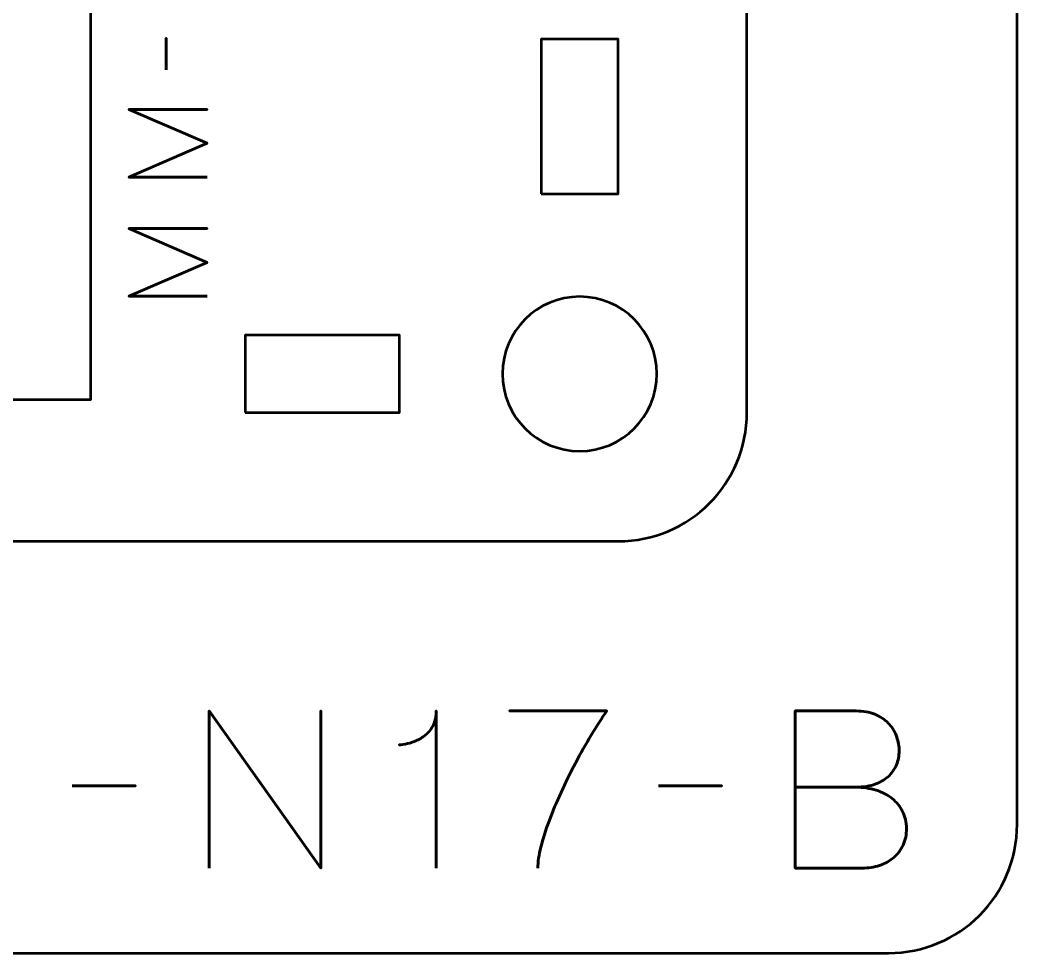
# Model space of a CAD drawing. Header units: centimetres. Extents: x -21 to 0, y -29.7 to 0.
# Drawn here: x -3.875 to 0, y -29.7 to -26.075 of the extents above; entities that cross this region are included whole.
import ezdxf

# ---------------------------------------------------------------- set-up
doc = ezdxf.new("R2010")
doc.units = ezdxf.units.CM
doc.header["$MEASUREMENT"] = 0
doc.layers.add('Layer 1', color=7, linetype='Continuous')

msp = doc.modelspace()

# ---------------------------------------------------------------- linework, layer by layer
at = {"layer": 'Layer 1', "color": 22, "lineweight": 53}
msp.add_open_spline([(-21.00003, -29.19995), (-21.00003, -29.19995), (-21.00003, -0.49992), (-21.00003, -0.49992), (-21.00003, -0.49992), (-21.00003, -0.22295), (-20.77694, 0.00004), (-20.49994, 0.00004), (-20.49994, 0.00004), (-20.49994, 0.00004), (-0.50008, 0.00004), (-0.50008, 0.00004), (-0.50008, 0.00004), (-0.22294, 0.00004), (0.00002, -0.22295), (0.00002, -0.49992), (0.00002, -0.49992), (0.00002, -0.49992), (0.00002, -29.19995), (0.00002, -29.19995), (0.00002, -29.19995), (0.00002, -29.47695), (-0.22294, -29.70004), (-0.50008, -29.70004), (-0.50008, -29.70004), (-0.50008, -29.70004), (-20.49994, -29.70004), (-20.49994, -29.70004), (-20.49994, -29.70004), (-20.77694, -29.70004), (-21.00003, -29.47695), (-21.00003, -29.19995)], degree=3, knots=[0, 0, 0, 0, 0.125, 0.125, 0.125, 0.125, 0.25, 0.25, 0.25, 0.25, 0.375, 0.375, 0.375, 0.375, 0.5, 0.5, 0.5, 0.5, 0.625, 0.625, 0.625, 0.625, 0.75, 0.75, 0.75, 0.75, 0.875, 0.875, 0.875, 0.875, 1, 1, 1, 1], dxfattribs=at)
at = {"layer": 'Layer 1', "color": 114, "lineweight": 53}
msp.add_open_spline([(-10.35005, -27.5999), (-10.35005, -27.5999), (-10.35005, -23.30001), (-10.35005, -23.30001), (-10.35005, -23.30001), (-10.35005, -23.02301), (-10.12695, -22.79991), (-9.84995, -22.79991), (-9.84995, -22.79991), (-9.84995, -22.79991), (-1.55005, -22.79991), (-1.55005, -22.79991), (-1.55005, -22.79991), (-1.27305, -22.79991), (-1.04995, -23.02301), (-1.04995, -23.30001), (-1.04995, -23.30001), (-1.04995, -23.30001), (-1.04995, -27.5999), (-1.04995, -27.5999), (-1.04995, -27.5999), (-1.04995, -27.8769), (-1.27305, -28.1), (-1.55005, -28.1), (-1.55005, -28.1), (-1.55005, -28.1), (-9.84995, -28.1), (-9.84995, -28.1), (-9.84995, -28.1), (-10.12695, -28.1), (-10.35005, -27.8769), (-10.35005, -27.5999)], degree=3, knots=[0, 0, 0, 0, 0.125, 0.125, 0.125, 0.125, 0.25, 0.25, 0.25, 0.25, 0.375, 0.375, 0.375, 0.375, 0.5, 0.5, 0.5, 0.5, 0.625, 0.625, 0.625, 0.625, 0.75, 0.75, 0.75, 0.75, 0.875, 0.875, 0.875, 0.875, 1, 1, 1, 1], dxfattribs=at)
at = {"layer": 'Layer 1', "color": 30, "lineweight": 53}
for points, knots in [([(-7.79997, -27.55), (-7.79997, -27.55), (-7.79997, -23.35), (-7.79997, -23.35), (-7.79997, -23.35), (-7.79997, -23.35), (-3.59997, -23.35), (-3.59997, -23.35), (-3.59997, -23.35), (-3.59997, -23.35), (-3.59997, -27.55), (-3.59997, -27.55), (-3.59997, -27.55), (-3.59997, -27.55), (-7.79997, -27.55), (-7.79997, -27.55)], [0, 0, 0, 0, 0.25, 0.25, 0.25, 0.25, 0.5, 0.5, 0.5, 0.5, 0.75, 0.75, 0.75, 0.75, 1, 1, 1, 1]), ([(-3.30698, -26.26847), (-3.30698, -26.26847), (-3.30698, -26.14528), (-3.30698, -26.14528), (-3.30698, -26.14528), (-3.30698, -26.14528), (-3.30698, -26.26847), (-3.30698, -26.26847)], [0, 0, 0, 0, 0.5, 0.5, 0.5, 0.5, 1, 1, 1, 1]), ([(-3.14738, -26.68545), (-3.14738, -26.68545), (-3.4526, -26.68545), (-3.4526, -26.68545), (-3.4526, -26.68545), (-3.4526, -26.68545), (-3.14738, -26.55422), (-3.14738, -26.55422), (-3.14738, -26.55422), (-3.14738, -26.55422), (-3.4526, -26.42256), (-3.4526, -26.42256), (-3.4526, -26.42256), (-3.4526, -26.42256), (-3.14738, -26.42256), (-3.14738, -26.42256), (-3.14738, -26.42256), (-3.14738, -26.42256), (-3.4526, -26.42256), (-3.4526, -26.42256), (-3.4526, -26.42256), (-3.4526, -26.42256), (-3.14738, -26.55422), (-3.14738, -26.55422), (-3.14738, -26.55422), (-3.14738, -26.55422), (-3.4526, -26.68545), (-3.4526, -26.68545), (-3.4526, -26.68545), (-3.4526, -26.68545), (-3.14738, -26.68545), (-3.14738, -26.68545)], [0, 0, 0, 0, 0.125, 0.125, 0.125, 0.125, 0.25, 0.25, 0.25, 0.25, 0.375, 0.375, 0.375, 0.375, 0.5, 0.5, 0.5, 0.5, 0.625, 0.625, 0.625, 0.625, 0.75, 0.75, 0.75, 0.75, 0.875, 0.875, 0.875, 0.875, 1, 1, 1, 1]), ([(-3.14738, -27.14815), (-3.14738, -27.14815), (-3.4526, -27.14815), (-3.4526, -27.14815), (-3.4526, -27.14815), (-3.4526, -27.14815), (-3.14738, -27.01692), (-3.14738, -27.01692), (-3.14738, -27.01692), (-3.14738, -27.01692), (-3.4526, -26.88526), (-3.4526, -26.88526), (-3.4526, -26.88526), (-3.4526, -26.88526), (-3.14738, -26.88526), (-3.14738, -26.88526), (-3.14738, -26.88526), (-3.14738, -26.88526), (-3.4526, -26.88526), (-3.4526, -26.88526), (-3.4526, -26.88526), (-3.4526, -26.88526), (-3.14738, -27.01692), (-3.14738, -27.01692), (-3.14738, -27.01692), (-3.14738, -27.01692), (-3.4526, -27.14815), (-3.4526, -27.14815), (-3.4526, -27.14815), (-3.4526, -27.14815), (-3.14738, -27.14815), (-3.14738, -27.14815)], [0, 0, 0, 0, 0.125, 0.125, 0.125, 0.125, 0.25, 0.25, 0.25, 0.25, 0.375, 0.375, 0.375, 0.375, 0.5, 0.5, 0.5, 0.5, 0.625, 0.625, 0.625, 0.625, 0.75, 0.75, 0.75, 0.75, 0.875, 0.875, 0.875, 0.875, 1, 1, 1, 1]), ([(-3.14047, -29.36992), (-3.14047, -29.36992), (-3.14047, -28.75947), (-3.14047, -28.75947), (-3.14047, -28.75947), (-3.14047, -28.75947), (-2.70528, -29.36992), (-2.70528, -29.36992), (-2.70528, -29.36992), (-2.70528, -29.36992), (-2.70528, -28.75947), (-2.70528, -28.75947), (-2.70528, -28.75947), (-2.70528, -28.75947), (-2.70528, -29.36992), (-2.70528, -29.36992), (-2.70528, -29.36992), (-2.70528, -29.36992), (-3.14047, -28.75947), (-3.14047, -28.75947), (-3.14047, -28.75947), (-3.14047, -28.75947), (-3.14047, -29.36992), (-3.14047, -29.36992)], [0, 0, 0, 0, 0.1666667, 0.1666667, 0.1666667, 0.1666667, 0.3333333, 0.3333333, 0.3333333, 0.3333333, 0.5, 0.5, 0.5, 0.5, 0.6666667, 0.6666667, 0.6666667, 0.6666667, 0.8333333, 0.8333333, 0.8333333, 0.8333333, 1, 1, 1, 1]), ([(-2.2574, -29.36992), (-2.2574, -29.36992), (-2.2574, -28.75947), (-2.2574, -28.75947), (-2.2574, -28.75947), (-2.25754, -28.78021), (-2.26121, -28.79799), (-2.26826, -28.81281), (-2.26826, -28.81281), (-2.27518, -28.82777), (-2.28435, -28.84005), (-2.29564, -28.84992), (-2.29564, -28.84992), (-2.30693, -28.8598), (-2.31906, -28.8677), (-2.33204, -28.87363), (-2.33204, -28.87363), (-2.34503, -28.87942), (-2.35759, -28.88379), (-2.36972, -28.88647), (-2.36972, -28.88647), (-2.382, -28.88929), (-2.39244, -28.89099), (-2.40133, -28.89155), (-2.40133, -28.89155), (-2.39244, -28.89099), (-2.382, -28.88929), (-2.36972, -28.88647), (-2.36972, -28.88647), (-2.35759, -28.88379), (-2.34503, -28.87942), (-2.33204, -28.87363), (-2.33204, -28.87363), (-2.31906, -28.8677), (-2.30693, -28.8598), (-2.29564, -28.84992), (-2.29564, -28.84992), (-2.28435, -28.84005), (-2.27518, -28.82777), (-2.26826, -28.81281), (-2.26826, -28.81281), (-2.26121, -28.79799), (-2.25754, -28.78021), (-2.2574, -28.75947), (-2.2574, -28.75947), (-2.2574, -28.75947), (-2.2574, -29.36992), (-2.2574, -29.36992)], [0, 0, 0, 0, 0.0833333, 0.0833333, 0.0833333, 0.0833333, 0.1666667, 0.1666667, 0.1666667, 0.1666667, 0.25, 0.25, 0.25, 0.25, 0.3333333, 0.3333333, 0.3333333, 0.3333333, 0.4166667, 0.4166667, 0.4166667, 0.4166667, 0.5, 0.5, 0.5, 0.5, 0.5833333, 0.5833333, 0.5833333, 0.5833333, 0.6666667, 0.6666667, 0.6666667, 0.6666667, 0.75, 0.75, 0.75, 0.75, 0.8333333, 0.8333333, 0.8333333, 0.8333333, 0.9166667, 0.9166667, 0.9166667, 0.9166667, 1, 1, 1, 1]), ([(-1.86284, -29.36992), (-1.86242, -29.34635), (-1.85833, -29.31912), (-1.85057, -29.28808), (-1.85057, -29.28808), (-1.8428, -29.25689), (-1.83222, -29.2233), (-1.81882, -29.18732), (-1.81882, -29.18732), (-1.80541, -29.15134), (-1.78989, -29.11437), (-1.77239, -29.07613), (-1.77239, -29.07613), (-1.75503, -29.03788), (-1.73627, -29.00007), (-1.71637, -28.96239), (-1.71637, -28.96239), (-1.69647, -28.92471), (-1.67615, -28.88859), (-1.65541, -28.85402), (-1.65541, -28.85402), (-1.63466, -28.81958), (-1.61434, -28.78812), (-1.59445, -28.75947), (-1.59445, -28.75947), (-1.59445, -28.75947), (-1.97291, -28.75947), (-1.97291, -28.75947), (-1.97291, -28.75947), (-1.97291, -28.75947), (-1.59445, -28.75947), (-1.59445, -28.75947), (-1.59445, -28.75947), (-1.61434, -28.78812), (-1.63466, -28.81958), (-1.65541, -28.85402), (-1.65541, -28.85402), (-1.67615, -28.88859), (-1.69647, -28.92471), (-1.71637, -28.96239), (-1.71637, -28.96239), (-1.73627, -29.00007), (-1.75503, -29.03788), (-1.77239, -29.07613), (-1.77239, -29.07613), (-1.78989, -29.11437), (-1.80541, -29.15134), (-1.81882, -29.18732), (-1.81882, -29.18732), (-1.83222, -29.2233), (-1.8428, -29.25689), (-1.85057, -29.28808), (-1.85057, -29.28808), (-1.85833, -29.31912), (-1.86242, -29.34635), (-1.86284, -29.36992)], [0, 0, 0, 0, 0.0714286, 0.0714286, 0.0714286, 0.0714286, 0.1428571, 0.1428571, 0.1428571, 0.1428571, 0.2142857, 0.2142857, 0.2142857, 0.2142857, 0.2857143, 0.2857143, 0.2857143, 0.2857143, 0.3571429, 0.3571429, 0.3571429, 0.3571429, 0.4285714, 0.4285714, 0.4285714, 0.4285714, 0.5, 0.5, 0.5, 0.5, 0.5714286, 0.5714286, 0.5714286, 0.5714286, 0.6428571, 0.6428571, 0.6428571, 0.6428571, 0.7142857, 0.7142857, 0.7142857, 0.7142857, 0.7857143, 0.7857143, 0.7857143, 0.7857143, 0.8571429, 0.8571429, 0.8571429, 0.8571429, 0.9285714, 0.9285714, 0.9285714, 0.9285714, 1, 1, 1, 1]), ([(-0.86208, -29.05581), (-0.86208, -29.05581), (-0.62755, -29.05581), (-0.62755, -29.05581), (-0.62755, -29.05581), (-0.59707, -29.05566), (-0.57111, -29.05143), (-0.54923, -29.04311), (-0.54923, -29.04311), (-0.5275, -29.03492), (-0.50986, -29.02377), (-0.49618, -29.0098), (-0.49618, -29.0098), (-0.48249, -28.99583), (-0.47261, -28.98003), (-0.4664, -28.96253), (-0.4664, -28.96253), (-0.46033, -28.94517), (-0.45751, -28.92711), (-0.45822, -28.90848), (-0.45822, -28.90848), (-0.45906, -28.88986), (-0.46302, -28.8718), (-0.47007, -28.85416), (-0.47007, -28.85416), (-0.47699, -28.83652), (-0.48743, -28.82057), (-0.50112, -28.80632), (-0.50112, -28.80632), (-0.5148, -28.79207), (-0.53188, -28.78078), (-0.55262, -28.77245), (-0.55262, -28.77245), (-0.57336, -28.76399), (-0.59778, -28.75961), (-0.62586, -28.75947), (-0.62586, -28.75947), (-0.62586, -28.75947), (-0.86208, -28.75947), (-0.86208, -28.75947), (-0.86208, -28.75947), (-0.86208, -28.75947), (-0.86208, -29.36992), (-0.86208, -29.36992), (-0.86208, -29.36992), (-0.86208, -29.36992), (-0.60215, -29.36992), (-0.60215, -29.36992), (-0.60215, -29.36992), (-0.57788, -29.36992), (-0.5553, -29.36639), (-0.53442, -29.35948), (-0.53442, -29.35948), (-0.51353, -29.35242), (-0.49533, -29.3424), (-0.47953, -29.329), (-0.47953, -29.329), (-0.46386, -29.31573), (-0.45159, -29.29965), (-0.44284, -29.2806), (-0.44284, -29.2806), (-0.43409, -29.26155), (-0.42957, -29.23996), (-0.42943, -29.21583), (-0.42943, -29.21583), (-0.43, -29.19155), (-0.43508, -29.16968), (-0.44481, -29.15007), (-0.44481, -29.15007), (-0.45455, -29.13045), (-0.4681, -29.11366), (-0.48559, -29.09955), (-0.48559, -29.09955), (-0.50309, -29.08558), (-0.52398, -29.07471), (-0.54796, -29.06724), (-0.54796, -29.06724), (-0.57195, -29.05976), (-0.59848, -29.05595), (-0.62755, -29.05581), (-0.62755, -29.05581), (-0.59848, -29.05595), (-0.57195, -29.05976), (-0.54796, -29.06724), (-0.54796, -29.06724), (-0.52398, -29.07471), (-0.50309, -29.08558), (-0.48559, -29.09955), (-0.48559, -29.09955), (-0.4681, -29.11366), (-0.45455, -29.13045), (-0.44481, -29.15007), (-0.44481, -29.15007), (-0.43508, -29.16968), (-0.43, -29.19155), (-0.42943, -29.21583), (-0.42943, -29.21583), (-0.42957, -29.23996), (-0.43409, -29.26155), (-0.44284, -29.2806), (-0.44284, -29.2806), (-0.45159, -29.29965), (-0.46386, -29.31573), (-0.47953, -29.329), (-0.47953, -29.329), (-0.49533, -29.3424), (-0.51353, -29.35242), (-0.53442, -29.35948), (-0.53442, -29.35948), (-0.5553, -29.36639), (-0.57788, -29.36992), (-0.60215, -29.36992), (-0.60215, -29.36992), (-0.60215, -29.36992), (-0.86208, -29.36992), (-0.86208, -29.36992), (-0.86208, -29.36992), (-0.86208, -29.36992), (-0.86208, -28.75947), (-0.86208, -28.75947), (-0.86208, -28.75947), (-0.86208, -28.75947), (-0.62586, -28.75947), (-0.62586, -28.75947), (-0.62586, -28.75947), (-0.59778, -28.75961), (-0.57336, -28.76399), (-0.55262, -28.77245), (-0.55262, -28.77245), (-0.53188, -28.78078), (-0.5148, -28.79207), (-0.50112, -28.80632), (-0.50112, -28.80632), (-0.48743, -28.82057), (-0.47699, -28.83652), (-0.47007, -28.85416), (-0.47007, -28.85416), (-0.46302, -28.8718), (-0.45906, -28.88986), (-0.45822, -28.90848), (-0.45822, -28.90848), (-0.45751, -28.92711), (-0.46033, -28.94517), (-0.4664, -28.96253), (-0.4664, -28.96253), (-0.47261, -28.98003), (-0.48249, -28.99583), (-0.49618, -29.0098), (-0.49618, -29.0098), (-0.50986, -29.02377), (-0.5275, -29.03492), (-0.54923, -29.04311), (-0.54923, -29.04311), (-0.57111, -29.05143), (-0.59707, -29.05566), (-0.62755, -29.05581), (-0.62755, -29.05581), (-0.62755, -29.05581), (-0.86208, -29.05581), (-0.86208, -29.05581)], [0, 0, 0, 0, 0.025, 0.025, 0.025, 0.025, 0.05, 0.05, 0.05, 0.05, 0.075, 0.075, 0.075, 0.075, 0.1, 0.1, 0.1, 0.1, 0.125, 0.125, 0.125, 0.125, 0.15, 0.15, 0.15, 0.15, 0.175, 0.175, 0.175, 0.175, 0.2, 0.2, 0.2, 0.2, 0.225, 0.225, 0.225, 0.225, 0.25, 0.25, 0.25, 0.25, 0.275, 0.275, 0.275, 0.275, 0.3, 0.3, 0.3, 0.3, 0.325, 0.325, 0.325, 0.325, 0.35, 0.35, 0.35, 0.35, 0.375, 0.375, 0.375, 0.375, 0.4, 0.4, 0.4, 0.4, 0.425, 0.425, 0.425, 0.425, 0.45, 0.45, 0.45, 0.45, 0.475, 0.475, 0.475, 0.475, 0.5, 0.5, 0.5, 0.5, 0.525, 0.525, 0.525, 0.525, 0.55, 0.55, 0.55, 0.55, 0.575, 0.575, 0.575, 0.575, 0.6, 0.6, 0.6, 0.6, 0.625, 0.625, 0.625, 0.625, 0.65, 0.65, 0.65, 0.65, 0.675, 0.675, 0.675, 0.675, 0.7, 0.7, 0.7, 0.7, 0.725, 0.725, 0.725, 0.725, 0.75, 0.75, 0.75, 0.75, 0.775, 0.775, 0.775, 0.775, 0.8, 0.8, 0.8, 0.8, 0.825, 0.825, 0.825, 0.825, 0.85, 0.85, 0.85, 0.85, 0.875, 0.875, 0.875, 0.875, 0.9, 0.9, 0.9, 0.9, 0.925, 0.925, 0.925, 0.925, 0.95, 0.95, 0.95, 0.95, 0.975, 0.975, 0.975, 0.975, 1, 1, 1, 1]), ([(-3.67218, -29.05073), (-3.67218, -29.05073), (-3.4258, -29.05073), (-3.4258, -29.05073), (-3.4258, -29.05073), (-3.4258, -29.05073), (-3.67218, -29.05073), (-3.67218, -29.05073)], [0, 0, 0, 0, 0.5, 0.5, 0.5, 0.5, 1, 1, 1, 1]), ([(-1.39379, -29.05073), (-1.39379, -29.05073), (-1.14741, -29.05073), (-1.14741, -29.05073), (-1.14741, -29.05073), (-1.14741, -29.05073), (-1.39379, -29.05073), (-1.39379, -29.05073)], [0, 0, 0, 0, 0.5, 0.5, 0.5, 0.5, 1, 1, 1, 1])]:
    msp.add_open_spline(points, degree=3, knots=knots, dxfattribs=at)
at = {"layer": 'Layer 1', "lineweight": 53}
for points in [[(-1.85005, -26.74999), (-1.85005, -26.74999), (-1.85005, -26.14998), (-1.85005, -26.14998), (-1.85005, -26.14998), (-1.85005, -26.14998), (-1.55005, -26.14998), (-1.55005, -26.14998), (-1.55005, -26.14998), (-1.55005, -26.14998), (-1.55005, -26.74999), (-1.55005, -26.74999), (-1.55005, -26.74999), (-1.55005, -26.74999), (-1.85005, -26.74999), (-1.85005, -26.74999)], [(-1.69998, -27.14989), (-1.53435, -27.14989), (-1.39998, -27.28427), (-1.39998, -27.4499), (-1.39998, -27.4499), (-1.39998, -27.61567), (-1.53435, -27.7499), (-1.69998, -27.7499), (-1.69998, -27.7499), (-1.86575, -27.7499), (-1.99998, -27.61567), (-1.99998, -27.4499), (-1.99998, -27.4499), (-1.99998, -27.28427), (-1.86575, -27.14989), (-1.69998, -27.14989)], [(-3, -27.59997), (-3, -27.59997), (-3, -27.29997), (-3, -27.29997), (-3, -27.29997), (-3, -27.29997), (-2.4, -27.29997), (-2.4, -27.29997), (-2.4, -27.29997), (-2.4, -27.29997), (-2.4, -27.59997), (-2.4, -27.59997), (-2.4, -27.59997), (-2.4, -27.59997), (-3, -27.59997), (-3, -27.59997)]]:
    msp.add_open_spline(points, degree=3, knots=[0, 0, 0, 0, 0.25, 0.25, 0.25, 0.25, 0.5, 0.5, 0.5, 0.5, 0.75, 0.75, 0.75, 0.75, 1, 1, 1, 1], dxfattribs=at)
at = {"layer": 'Layer 1', "color": 7}
for points, knots in [([(-3.14047, -29.36992), (-3.14047, -29.36992), (-3.14047, -28.75947), (-3.14047, -28.75947), (-3.14047, -28.75947), (-3.14047, -28.75947), (-2.70528, -29.36992), (-2.70528, -29.36992), (-2.70528, -29.36992), (-2.70528, -29.36992), (-2.70528, -28.75947), (-2.70528, -28.75947), (-2.70528, -28.75947), (-2.70528, -28.75947), (-2.70528, -29.36992), (-2.70528, -29.36992), (-2.70528, -29.36992), (-2.70528, -29.36992), (-3.14047, -28.75947), (-3.14047, -28.75947), (-3.14047, -28.75947), (-3.14047, -28.75947), (-3.14047, -29.36992), (-3.14047, -29.36992)], [0, 0, 0, 0, 0.1666667, 0.1666667, 0.1666667, 0.1666667, 0.3333333, 0.3333333, 0.3333333, 0.3333333, 0.5, 0.5, 0.5, 0.5, 0.6666667, 0.6666667, 0.6666667, 0.6666667, 0.8333333, 0.8333333, 0.8333333, 0.8333333, 1, 1, 1, 1]), ([(-2.2574, -29.36992), (-2.2574, -29.36992), (-2.2574, -28.75947), (-2.2574, -28.75947), (-2.2574, -28.75947), (-2.25754, -28.78021), (-2.26121, -28.79799), (-2.26826, -28.81281), (-2.26826, -28.81281), (-2.27518, -28.82777), (-2.28435, -28.84005), (-2.29564, -28.84992), (-2.29564, -28.84992), (-2.30693, -28.8598), (-2.31906, -28.8677), (-2.33204, -28.87363), (-2.33204, -28.87363), (-2.34503, -28.87942), (-2.35759, -28.88379), (-2.36972, -28.88647), (-2.36972, -28.88647), (-2.382, -28.88929), (-2.39244, -28.89099), (-2.40133, -28.89155), (-2.40133, -28.89155), (-2.39244, -28.89099), (-2.382, -28.88929), (-2.36972, -28.88647), (-2.36972, -28.88647), (-2.35759, -28.88379), (-2.34503, -28.87942), (-2.33204, -28.87363), (-2.33204, -28.87363), (-2.31906, -28.8677), (-2.30693, -28.8598), (-2.29564, -28.84992), (-2.29564, -28.84992), (-2.28435, -28.84005), (-2.27518, -28.82777), (-2.26826, -28.81281), (-2.26826, -28.81281), (-2.26121, -28.79799), (-2.25754, -28.78021), (-2.2574, -28.75947), (-2.2574, -28.75947), (-2.2574, -28.75947), (-2.2574, -29.36992), (-2.2574, -29.36992)], [0, 0, 0, 0, 0.0833333, 0.0833333, 0.0833333, 0.0833333, 0.1666667, 0.1666667, 0.1666667, 0.1666667, 0.25, 0.25, 0.25, 0.25, 0.3333333, 0.3333333, 0.3333333, 0.3333333, 0.4166667, 0.4166667, 0.4166667, 0.4166667, 0.5, 0.5, 0.5, 0.5, 0.5833333, 0.5833333, 0.5833333, 0.5833333, 0.6666667, 0.6666667, 0.6666667, 0.6666667, 0.75, 0.75, 0.75, 0.75, 0.8333333, 0.8333333, 0.8333333, 0.8333333, 0.9166667, 0.9166667, 0.9166667, 0.9166667, 1, 1, 1, 1]), ([(-1.86284, -29.36992), (-1.86242, -29.34635), (-1.85833, -29.31912), (-1.85057, -29.28808), (-1.85057, -29.28808), (-1.8428, -29.25689), (-1.83222, -29.2233), (-1.81882, -29.18732), (-1.81882, -29.18732), (-1.80541, -29.15134), (-1.78989, -29.11437), (-1.77239, -29.07613), (-1.77239, -29.07613), (-1.75503, -29.03788), (-1.73627, -29.00007), (-1.71637, -28.96239), (-1.71637, -28.96239), (-1.69647, -28.92471), (-1.67615, -28.88859), (-1.65541, -28.85402), (-1.65541, -28.85402), (-1.63466, -28.81958), (-1.61434, -28.78812), (-1.59445, -28.75947), (-1.59445, -28.75947), (-1.59445, -28.75947), (-1.97291, -28.75947), (-1.97291, -28.75947), (-1.97291, -28.75947), (-1.97291, -28.75947), (-1.59445, -28.75947), (-1.59445, -28.75947), (-1.59445, -28.75947), (-1.61434, -28.78812), (-1.63466, -28.81958), (-1.65541, -28.85402), (-1.65541, -28.85402), (-1.67615, -28.88859), (-1.69647, -28.92471), (-1.71637, -28.96239), (-1.71637, -28.96239), (-1.73627, -29.00007), (-1.75503, -29.03788), (-1.77239, -29.07613), (-1.77239, -29.07613), (-1.78989, -29.11437), (-1.80541, -29.15134), (-1.81882, -29.18732), (-1.81882, -29.18732), (-1.83222, -29.2233), (-1.8428, -29.25689), (-1.85057, -29.28808), (-1.85057, -29.28808), (-1.85833, -29.31912), (-1.86242, -29.34635), (-1.86284, -29.36992)], [0, 0, 0, 0, 0.0714286, 0.0714286, 0.0714286, 0.0714286, 0.1428571, 0.1428571, 0.1428571, 0.1428571, 0.2142857, 0.2142857, 0.2142857, 0.2142857, 0.2857143, 0.2857143, 0.2857143, 0.2857143, 0.3571429, 0.3571429, 0.3571429, 0.3571429, 0.4285714, 0.4285714, 0.4285714, 0.4285714, 0.5, 0.5, 0.5, 0.5, 0.5714286, 0.5714286, 0.5714286, 0.5714286, 0.6428571, 0.6428571, 0.6428571, 0.6428571, 0.7142857, 0.7142857, 0.7142857, 0.7142857, 0.7857143, 0.7857143, 0.7857143, 0.7857143, 0.8571429, 0.8571429, 0.8571429, 0.8571429, 0.9285714, 0.9285714, 0.9285714, 0.9285714, 1, 1, 1, 1]), ([(-0.86208, -29.05581), (-0.86208, -29.05581), (-0.62755, -29.05581), (-0.62755, -29.05581), (-0.62755, -29.05581), (-0.59707, -29.05566), (-0.57111, -29.05143), (-0.54923, -29.04311), (-0.54923, -29.04311), (-0.5275, -29.03492), (-0.50986, -29.02377), (-0.49618, -29.0098), (-0.49618, -29.0098), (-0.48249, -28.99583), (-0.47261, -28.98003), (-0.4664, -28.96253), (-0.4664, -28.96253), (-0.46033, -28.94517), (-0.45751, -28.92711), (-0.45822, -28.90848), (-0.45822, -28.90848), (-0.45906, -28.88986), (-0.46302, -28.8718), (-0.47007, -28.85416), (-0.47007, -28.85416), (-0.47699, -28.83652), (-0.48743, -28.82057), (-0.50112, -28.80632), (-0.50112, -28.80632), (-0.5148, -28.79207), (-0.53188, -28.78078), (-0.55262, -28.77245), (-0.55262, -28.77245), (-0.57336, -28.76399), (-0.59778, -28.75961), (-0.62586, -28.75947), (-0.62586, -28.75947), (-0.62586, -28.75947), (-0.86208, -28.75947), (-0.86208, -28.75947), (-0.86208, -28.75947), (-0.86208, -28.75947), (-0.86208, -29.36992), (-0.86208, -29.36992), (-0.86208, -29.36992), (-0.86208, -29.36992), (-0.60215, -29.36992), (-0.60215, -29.36992), (-0.60215, -29.36992), (-0.57788, -29.36992), (-0.5553, -29.36639), (-0.53442, -29.35948), (-0.53442, -29.35948), (-0.51353, -29.35242), (-0.49533, -29.3424), (-0.47953, -29.329), (-0.47953, -29.329), (-0.46386, -29.31573), (-0.45159, -29.29965), (-0.44284, -29.2806), (-0.44284, -29.2806), (-0.43409, -29.26155), (-0.42957, -29.23996), (-0.42943, -29.21583), (-0.42943, -29.21583), (-0.43, -29.19155), (-0.43508, -29.16968), (-0.44481, -29.15007), (-0.44481, -29.15007), (-0.45455, -29.13045), (-0.4681, -29.11366), (-0.48559, -29.09955), (-0.48559, -29.09955), (-0.50309, -29.08558), (-0.52398, -29.07471), (-0.54796, -29.06724), (-0.54796, -29.06724), (-0.57195, -29.05976), (-0.59848, -29.05595), (-0.62755, -29.05581), (-0.62755, -29.05581), (-0.59848, -29.05595), (-0.57195, -29.05976), (-0.54796, -29.06724), (-0.54796, -29.06724), (-0.52398, -29.07471), (-0.50309, -29.08558), (-0.48559, -29.09955), (-0.48559, -29.09955), (-0.4681, -29.11366), (-0.45455, -29.13045), (-0.44481, -29.15007), (-0.44481, -29.15007), (-0.43508, -29.16968), (-0.43, -29.19155), (-0.42943, -29.21583), (-0.42943, -29.21583), (-0.42957, -29.23996), (-0.43409, -29.26155), (-0.44284, -29.2806), (-0.44284, -29.2806), (-0.45159, -29.29965), (-0.46386, -29.31573), (-0.47953, -29.329), (-0.47953, -29.329), (-0.49533, -29.3424), (-0.51353, -29.35242), (-0.53442, -29.35948), (-0.53442, -29.35948), (-0.5553, -29.36639), (-0.57788, -29.36992), (-0.60215, -29.36992), (-0.60215, -29.36992), (-0.60215, -29.36992), (-0.86208, -29.36992), (-0.86208, -29.36992), (-0.86208, -29.36992), (-0.86208, -29.36992), (-0.86208, -28.75947), (-0.86208, -28.75947), (-0.86208, -28.75947), (-0.86208, -28.75947), (-0.62586, -28.75947), (-0.62586, -28.75947), (-0.62586, -28.75947), (-0.59778, -28.75961), (-0.57336, -28.76399), (-0.55262, -28.77245), (-0.55262, -28.77245), (-0.53188, -28.78078), (-0.5148, -28.79207), (-0.50112, -28.80632), (-0.50112, -28.80632), (-0.48743, -28.82057), (-0.47699, -28.83652), (-0.47007, -28.85416), (-0.47007, -28.85416), (-0.46302, -28.8718), (-0.45906, -28.88986), (-0.45822, -28.90848), (-0.45822, -28.90848), (-0.45751, -28.92711), (-0.46033, -28.94517), (-0.4664, -28.96253), (-0.4664, -28.96253), (-0.47261, -28.98003), (-0.48249, -28.99583), (-0.49618, -29.0098), (-0.49618, -29.0098), (-0.50986, -29.02377), (-0.5275, -29.03492), (-0.54923, -29.04311), (-0.54923, -29.04311), (-0.57111, -29.05143), (-0.59707, -29.05566), (-0.62755, -29.05581), (-0.62755, -29.05581), (-0.62755, -29.05581), (-0.86208, -29.05581), (-0.86208, -29.05581)], [0, 0, 0, 0, 0.025, 0.025, 0.025, 0.025, 0.05, 0.05, 0.05, 0.05, 0.075, 0.075, 0.075, 0.075, 0.1, 0.1, 0.1, 0.1, 0.125, 0.125, 0.125, 0.125, 0.15, 0.15, 0.15, 0.15, 0.175, 0.175, 0.175, 0.175, 0.2, 0.2, 0.2, 0.2, 0.225, 0.225, 0.225, 0.225, 0.25, 0.25, 0.25, 0.25, 0.275, 0.275, 0.275, 0.275, 0.3, 0.3, 0.3, 0.3, 0.325, 0.325, 0.325, 0.325, 0.35, 0.35, 0.35, 0.35, 0.375, 0.375, 0.375, 0.375, 0.4, 0.4, 0.4, 0.4, 0.425, 0.425, 0.425, 0.425, 0.45, 0.45, 0.45, 0.45, 0.475, 0.475, 0.475, 0.475, 0.5, 0.5, 0.5, 0.5, 0.525, 0.525, 0.525, 0.525, 0.55, 0.55, 0.55, 0.55, 0.575, 0.575, 0.575, 0.575, 0.6, 0.6, 0.6, 0.6, 0.625, 0.625, 0.625, 0.625, 0.65, 0.65, 0.65, 0.65, 0.675, 0.675, 0.675, 0.675, 0.7, 0.7, 0.7, 0.7, 0.725, 0.725, 0.725, 0.725, 0.75, 0.75, 0.75, 0.75, 0.775, 0.775, 0.775, 0.775, 0.8, 0.8, 0.8, 0.8, 0.825, 0.825, 0.825, 0.825, 0.85, 0.85, 0.85, 0.85, 0.875, 0.875, 0.875, 0.875, 0.9, 0.9, 0.9, 0.9, 0.925, 0.925, 0.925, 0.925, 0.95, 0.95, 0.95, 0.95, 0.975, 0.975, 0.975, 0.975, 1, 1, 1, 1]), ([(-3.67218, -29.05073), (-3.67218, -29.05073), (-3.4258, -29.05073), (-3.4258, -29.05073), (-3.4258, -29.05073), (-3.4258, -29.05073), (-3.67218, -29.05073), (-3.67218, -29.05073)], [0, 0, 0, 0, 0.5, 0.5, 0.5, 0.5, 1, 1, 1, 1]), ([(-1.39379, -29.05073), (-1.39379, -29.05073), (-1.14741, -29.05073), (-1.14741, -29.05073), (-1.14741, -29.05073), (-1.14741, -29.05073), (-1.39379, -29.05073), (-1.39379, -29.05073)], [0, 0, 0, 0, 0.5, 0.5, 0.5, 0.5, 1, 1, 1, 1])]:
    msp.add_open_spline(points, degree=3, knots=knots, dxfattribs=at)

doc.saveas('drawing.dxf')
